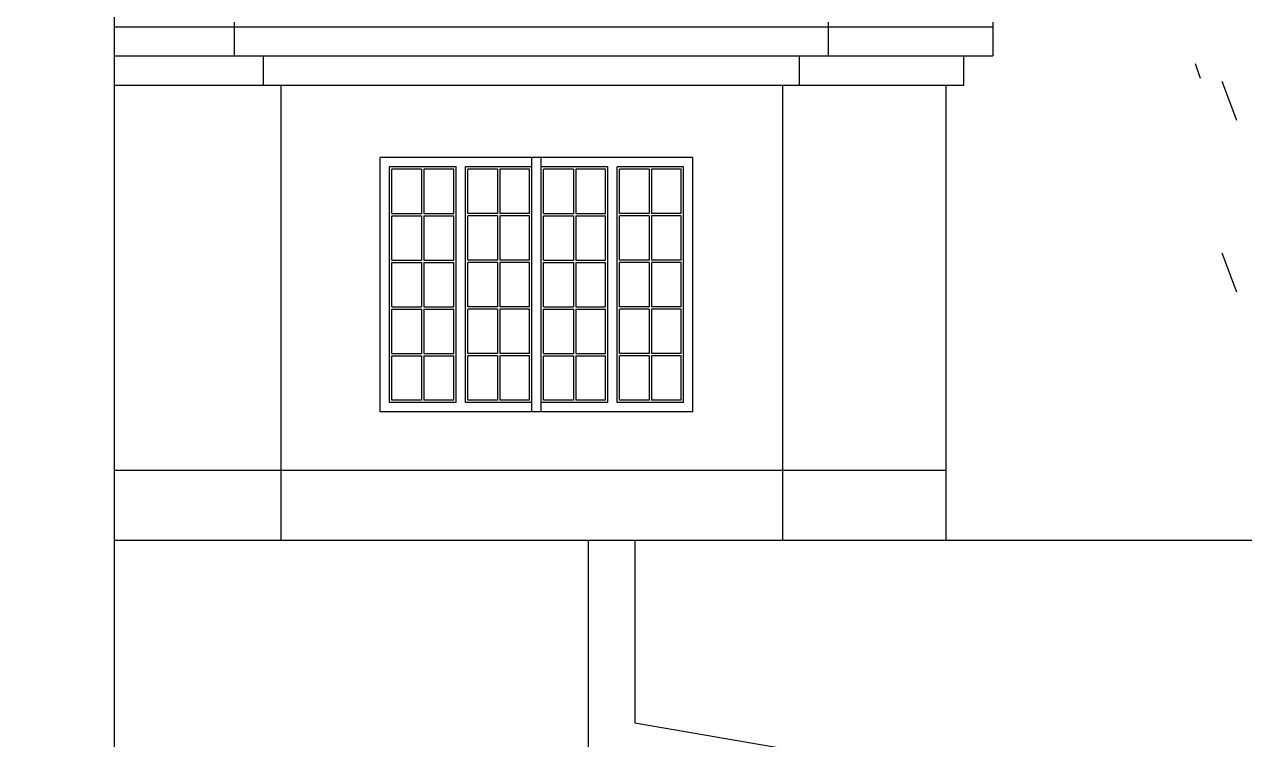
# Model space of a CAD drawing. Header units: millimetres. Extents: x 7 to 784, y -168 to 358.
# Drawn here: x 190.7 to 243, y 92.9 to 123.6 of the extents above; entities that cross this region are included whole.
import ezdxf

# ---------------------------------------------------------------- set-up
doc = ezdxf.new("R2010")
doc.units = ezdxf.units.MM
doc.layers.add('wall', color=5, linetype='Continuous')

msp = doc.modelspace()

# ---------------------------------------------------------------- linework, layer by layer
for p, q in [((194.59931, 173.91368), (194.59931, 68.53607)), ((194.59931, 123.48301), (232.24419, 123.48301)), ((199.74419, 122.23301), (199.74419, 123.68301)), ((225.20669, 122.23301), (225.20669, 123.68301)), ((232.24419, 123.68301), (232.24419, 122.23301)), ((232.24419, 123.48301), (232.24419, 123.48301)), ((194.59931, 122.23301), (232.24419, 122.23301)), ((200.99419, 120.98301), (200.99419, 122.23301)), ((223.95669, 120.98301), (223.95669, 122.23301)), ((230.99419, 120.98301), (230.99419, 122.23301)), ((232.24419, 122.23301), (232.24419, 122.23301)), ((194.59931, 120.98301), (230.99419, 120.98301)), ((201.74419, 101.48301), (201.74419, 120.98301)), ((223.24419, 101.48301), (223.24419, 120.98301)), ((230.24419, 101.48301), (230.24419, 120.98301)), ((212.89419, 117.88301), (205.99419, 117.88301)), ((205.99419, 106.98301), (205.99419, 117.88301)), ((219.39419, 117.88301), (212.49419, 117.88301)), ((212.49419, 106.98301), (212.49419, 117.88301)), ((212.89419, 106.98301), (212.89419, 117.88301)), ((219.39419, 106.98301), (219.39419, 117.88301)), ((209.24419, 117.48301), (206.39419, 117.48301)), ((206.39419, 107.38301), (206.39419, 117.48301)), ((206.49419, 115.48301), (206.49419, 117.38301)), ((207.76919, 117.38301), (206.49419, 117.38301)), ((207.76919, 117.38301), (207.76919, 115.48301)), ((209.14419, 117.38301), (207.86919, 117.38301)), ((207.86919, 117.38301), (207.86919, 115.48301)), ((209.14419, 115.48301), (209.14419, 117.38301)), ((209.24419, 107.38301), (209.24419, 117.48301)), ((209.64419, 107.38301), (209.64419, 117.48301)), ((212.49419, 117.48301), (209.64419, 117.48301)), ((209.74419, 115.48301), (209.74419, 117.38301)), ((211.01919, 117.38301), (209.74419, 117.38301)), ((211.01919, 117.38301), (211.01919, 115.48301)), ((211.11919, 117.38301), (211.11919, 115.48301)), ((212.39419, 117.38301), (211.11919, 117.38301)), ((212.39419, 115.48301), (212.39419, 117.38301)), ((212.49419, 107.38301), (212.49419, 117.48301)), ((215.74419, 117.48301), (212.89419, 117.48301)), ((212.89419, 107.38301), (212.89419, 117.48301)), ((212.99419, 115.48301), (212.99419, 117.38301)), ((214.26919, 117.38301), (212.99419, 117.38301)), ((214.26919, 117.38301), (214.26919, 115.48301)), ((215.64419, 117.38301), (214.36919, 117.38301)), ((214.36919, 117.38301), (214.36919, 115.48301)), ((215.64419, 115.48301), (215.64419, 117.38301)), ((215.74419, 107.38301), (215.74419, 117.48301)), ((216.14419, 107.38301), (216.14419, 117.48301)), ((218.99419, 117.48301), (216.14419, 117.48301)), ((216.24419, 115.48301), (216.24419, 117.38301)), ((217.51919, 117.38301), (216.24419, 117.38301)), ((217.51919, 117.38301), (217.51919, 115.48301)), ((217.61919, 117.38301), (217.61919, 115.48301)), ((218.89419, 117.38301), (217.61919, 117.38301)), ((218.89419, 115.48301), (218.89419, 117.38301)), ((218.99419, 107.38301), (218.99419, 117.48301)), ((206.49419, 115.48301), (207.76919, 115.48301)), ((206.49419, 115.38301), (207.76919, 115.38301)), ((206.49419, 113.48301), (206.49419, 115.38301)), ((207.76919, 115.38301), (207.76919, 113.48301)), ((207.86919, 115.48301), (209.14419, 115.48301)), ((207.86919, 115.38301), (207.86919, 113.48301)), ((207.86919, 115.38301), (209.14419, 115.38301)), ((209.14419, 113.48301), (209.14419, 115.38301)), ((211.01919, 115.48301), (209.74419, 115.48301)), ((211.01919, 115.38301), (209.74419, 115.38301)), ((209.74419, 113.48301), (209.74419, 115.38301)), ((211.01919, 115.38301), (211.01919, 113.48301)), ((212.39419, 115.48301), (211.11919, 115.48301)), ((211.11919, 115.38301), (211.11919, 113.48301)), ((212.39419, 115.38301), (211.11919, 115.38301)), ((212.39419, 113.48301), (212.39419, 115.38301)), ((212.99419, 115.48301), (214.26919, 115.48301)), ((212.99419, 115.38301), (214.26919, 115.38301)), ((212.99419, 113.48301), (212.99419, 115.38301)), ((214.26919, 115.38301), (214.26919, 113.48301)), ((214.36919, 115.48301), (215.64419, 115.48301)), ((214.36919, 115.38301), (214.36919, 113.48301)), ((214.36919, 115.38301), (215.64419, 115.38301)), ((215.64419, 113.48301), (215.64419, 115.38301)), ((217.51919, 115.48301), (216.24419, 115.48301)), ((217.51919, 115.38301), (216.24419, 115.38301)), ((216.24419, 113.48301), (216.24419, 115.38301)), ((217.51919, 115.38301), (217.51919, 113.48301)), ((218.89419, 115.48301), (217.61919, 115.48301)), ((217.61919, 115.38301), (217.61919, 113.48301)), ((218.89419, 115.38301), (217.61919, 115.38301)), ((218.89419, 113.48301), (218.89419, 115.38301)), ((206.49419, 113.48301), (207.76919, 113.48301)), ((207.86919, 113.48301), (209.14419, 113.48301)), ((211.01919, 113.48301), (209.74419, 113.48301)), ((212.39419, 113.48301), (211.11919, 113.48301)), ((212.99419, 113.48301), (214.26919, 113.48301)), ((214.36919, 113.48301), (215.64419, 113.48301)), ((217.51919, 113.48301), (216.24419, 113.48301)), ((218.89419, 113.48301), (217.61919, 113.48301)), ((206.49419, 113.38301), (207.76919, 113.38301)), ((206.49419, 111.48301), (206.49419, 113.38301)), ((207.76919, 113.38301), (207.76919, 111.48301)), ((207.86919, 113.38301), (207.86919, 111.48301)), ((207.86919, 113.38301), (209.14419, 113.38301)), ((209.14419, 111.48301), (209.14419, 113.38301)), ((211.01919, 113.38301), (209.74419, 113.38301)), ((209.74419, 111.48301), (209.74419, 113.38301)), ((211.01919, 113.38301), (211.01919, 111.48301)), ((212.39419, 113.38301), (211.11919, 113.38301)), ((211.11919, 113.38301), (211.11919, 111.48301)), ((212.39419, 111.48301), (212.39419, 113.38301)), ((212.99419, 113.38301), (214.26919, 113.38301)), ((212.99419, 111.48301), (212.99419, 113.38301)), ((214.26919, 113.38301), (214.26919, 111.48301)), ((214.36919, 113.38301), (214.36919, 111.48301)), ((214.36919, 113.38301), (215.64419, 113.38301)), ((215.64419, 111.48301), (215.64419, 113.38301)), ((217.51919, 113.38301), (216.24419, 113.38301)), ((216.24419, 111.48301), (216.24419, 113.38301)), ((217.51919, 113.38301), (217.51919, 111.48301)), ((218.89419, 113.38301), (217.61919, 113.38301)), ((217.61919, 113.38301), (217.61919, 111.48301)), ((218.89419, 111.48301), (218.89419, 113.38301)), ((206.49419, 111.48301), (207.76919, 111.48301)), ((206.49419, 111.38301), (207.76919, 111.38301)), ((206.49419, 109.48301), (206.49419, 111.38301)), ((207.76919, 111.38301), (207.76919, 109.48301)), ((207.86919, 111.48301), (209.14419, 111.48301)), ((207.86919, 111.38301), (207.86919, 109.48301)), ((207.86919, 111.38301), (209.14419, 111.38301)), ((209.14419, 109.48301), (209.14419, 111.38301)), ((211.01919, 111.48301), (209.74419, 111.48301)), ((211.01919, 111.38301), (209.74419, 111.38301)), ((209.74419, 109.48301), (209.74419, 111.38301)), ((211.01919, 111.38301), (211.01919, 109.48301)), ((212.39419, 111.48301), (211.11919, 111.48301)), ((212.39419, 111.38301), (211.11919, 111.38301)), ((211.11919, 111.38301), (211.11919, 109.48301)), ((212.39419, 109.48301), (212.39419, 111.38301)), ((212.99419, 111.48301), (214.26919, 111.48301)), ((212.99419, 111.38301), (214.26919, 111.38301)), ((212.99419, 109.48301), (212.99419, 111.38301)), ((214.26919, 111.38301), (214.26919, 109.48301)), ((214.36919, 111.48301), (215.64419, 111.48301)), ((214.36919, 111.38301), (214.36919, 109.48301)), ((214.36919, 111.38301), (215.64419, 111.38301)), ((215.64419, 109.48301), (215.64419, 111.38301)), ((217.51919, 111.48301), (216.24419, 111.48301)), ((217.51919, 111.38301), (216.24419, 111.38301)), ((216.24419, 109.48301), (216.24419, 111.38301)), ((217.51919, 111.38301), (217.51919, 109.48301)), ((218.89419, 111.48301), (217.61919, 111.48301)), ((218.89419, 111.38301), (217.61919, 111.38301)), ((217.61919, 111.38301), (217.61919, 109.48301)), ((218.89419, 109.48301), (218.89419, 111.38301)), ((206.49419, 109.48301), (207.76919, 109.48301)), ((206.49419, 109.38301), (207.76919, 109.38301)), ((206.49419, 107.48301), (206.49419, 109.38301)), ((207.76919, 109.38301), (207.76919, 107.48301)), ((207.86919, 109.48301), (209.14419, 109.48301)), ((207.86919, 109.38301), (207.86919, 107.48301)), ((207.86919, 109.38301), (209.14419, 109.38301)), ((209.14419, 107.48301), (209.14419, 109.38301)), ((211.01919, 109.48301), (209.74419, 109.48301)), ((209.74419, 107.48301), (209.74419, 109.38301)), ((211.01919, 109.38301), (209.74419, 109.38301)), ((211.01919, 109.38301), (211.01919, 107.48301)), ((212.39419, 109.48301), (211.11919, 109.48301)), ((212.39419, 109.38301), (211.11919, 109.38301)), ((211.11919, 109.38301), (211.11919, 107.48301)), ((212.39419, 107.48301), (212.39419, 109.38301)), ((212.99419, 109.48301), (214.26919, 109.48301)), ((212.99419, 109.38301), (214.26919, 109.38301)), ((212.99419, 107.48301), (212.99419, 109.38301)), ((214.26919, 109.38301), (214.26919, 107.48301)), ((214.36919, 109.48301), (215.64419, 109.48301)), ((214.36919, 109.38301), (214.36919, 107.48301)), ((214.36919, 109.38301), (215.64419, 109.38301)), ((215.64419, 107.48301), (215.64419, 109.38301)), ((217.51919, 109.48301), (216.24419, 109.48301)), ((216.24419, 107.48301), (216.24419, 109.38301)), ((217.51919, 109.38301), (216.24419, 109.38301)), ((217.51919, 109.38301), (217.51919, 107.48301)), ((218.89419, 109.48301), (217.61919, 109.48301)), ((218.89419, 109.38301), (217.61919, 109.38301)), ((217.61919, 109.38301), (217.61919, 107.48301)), ((218.89419, 107.48301), (218.89419, 109.38301)), ((209.24419, 107.38301), (206.39419, 107.38301)), ((207.76919, 107.48301), (206.49419, 107.48301)), ((209.14419, 107.48301), (207.86919, 107.48301)), ((212.49419, 107.38301), (209.64419, 107.38301)), ((211.01919, 107.48301), (209.74419, 107.48301)), ((212.39419, 107.48301), (211.11919, 107.48301)), ((215.74419, 107.38301), (212.89419, 107.38301)), ((214.26919, 107.48301), (212.99419, 107.48301)), ((215.64419, 107.48301), (214.36919, 107.48301)), ((218.99419, 107.38301), (216.14419, 107.38301)), ((217.51919, 107.48301), (216.24419, 107.48301)), ((218.89419, 107.48301), (217.61919, 107.48301)), ((212.89419, 106.98301), (205.99419, 106.98301)), ((219.39419, 106.98301), (212.49419, 106.98301)), ((194.59931, 104.48301), (230.24419, 104.48301)), ((194.59931, 101.48301), (230.24419, 101.48301)), ((194.59931, 101.48301), (194.59931, 24.75245)), ((214.9084, 101.48301), (214.9084, 91.98252)), ((216.9084, 101.48301), (216.9084, 93.66814)), ((230.24419, 101.48301), (262.24872, 101.48301)), ((216.9084, 93.66814), (278.0079, 83.16845))]:
    msp.add_line(p, q)
at = {"color": 0}
msp.add_arc((223.31744, 157.44221), 97.37766, 305.9270425, 305.9270425, dxfattribs=at)
at = {"layer": 'wall'}
for p, q in [((240.90884, 121.91088), (241.12573, 121.27829)), ((242.04895, 121.14794), (242.68155, 119.48512)), ((242.04895, 113.7974), (242.68155, 112.13457))]:
    msp.add_line(p, q, dxfattribs=at)

doc.saveas('drawing.dxf')
